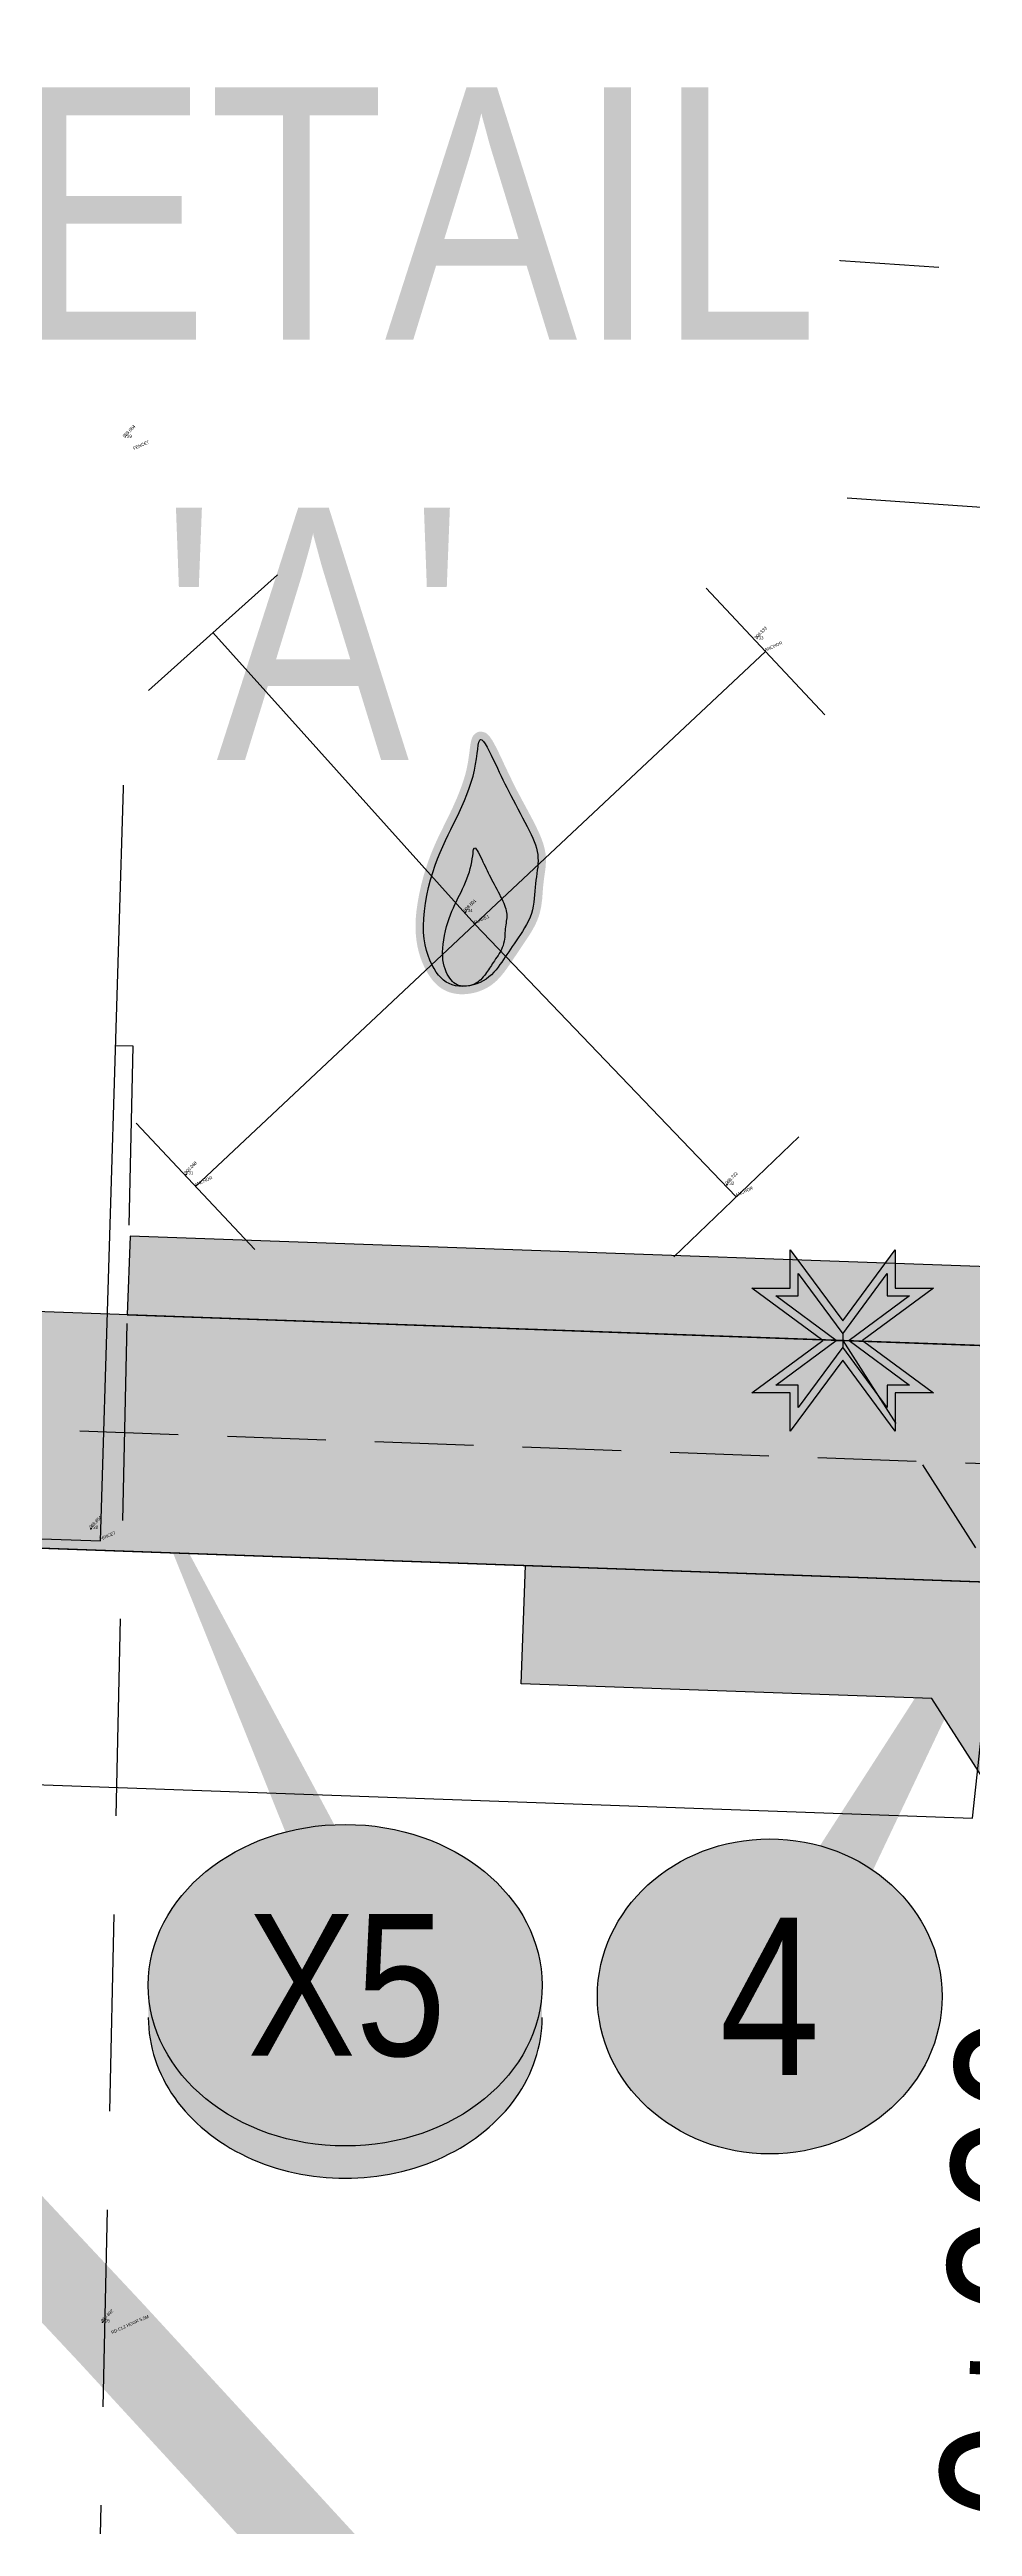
# Model space of a CAD drawing. Extents: x 337432 to 345408, y 5808486 to 5816348.
# Drawn here: x 337977.3 to 338035.8, y 5812172.7 to 5812329.9 of the extents above; entities that cross this region are included whole.
import ezdxf
from ezdxf.enums import TextEntityAlignment as Align

# ---------------------------------------------------------------- set-up
doc = ezdxf.new("R2010")
doc.units = 0
doc.header["$LTSCALE"] = 5
doc.header["$PDSIZE"] = 0.5
for name, pattern in [('foc-ACCESSROAD', [3.75, 2.5, -1.25]), ('foc-TIELINE', [1.875, 1.25, -0.625]), ('foc-TRAV', [1.875, 1.25, -0.625])]:
    doc.linetypes.add(name, pattern=pattern)
doc.layers.get('Defpoints').update_dxf_attribs({"color": 9})
for name, color, linetype in [('AS-FENCE', 48, 'foc-FENCE'), ('AS-ROADS', 254, 'Continuous'), ('AS-SYMBOL', 7, 'Continuous'), ('C-AR', 13, 'foc-ACCESSROAD'), ('C-RW', 13, 'Continuous'), ('C-WS', 13, 'foc-ACCESSROAD'), ('CHAINAGE', 201, 'foc-TIELINE'), ('DETAIL-T', 7, 'Continuous'), ('F-RW', 190, 'Continuous'), ('L-MON', 1, 'Continuous'), ('L-TITLEDB', 4, 'Continuous'), ('P-CROSSINGS', 250, 'Continuous'), ('P-ELEVATION', 7, 'Continuous'), ('P-IOP2', 10, 'Continuous'), ('P-IOP2-H', 21, 'Continuous'), ('P-LTO2', 14, 'Continuous'), ('P-PROPOSED', 10, 'Continuous'), ('P-PROPOSED-H', 21, 'Continuous'), ('P-TEMP-H2', 41, 'Continuous'), ('P-TEMP-H3', 41, 'Continuous'), ('P-TEMP_WORKSPACE2', 46, 'Continuous'), ('P-TEMP_WORKSPACE3', 46, 'Continuous'), ('P-TRAV', 4, 'foc-TRAV')]:
    doc.layers.add(name, color=color, linetype=linetype)
doc.layers.add('C-RW-T', color=13, linetype='Continuous', lineweight=9)
doc.layers.add('CHAINAGE-T', color=201, linetype='Continuous', lineweight=18)
for name, color, linetype, plot in [('Z-DESCRIPTION-1409-18', 21, 'Continuous', False), ('Z-ELEVATION-1409-18', 21, 'Continuous', False), ('Z-MSPOINT-1409-18', 21, 'Continuous', False), ('Z-POINTNUMBER-1409-18', 21, 'Continuous', False)]:
    doc.layers.add(name, color=color, linetype=linetype, plot=plot)
doc.styles.add('80', font='', dxfattribs={"height": 10})
doc.styles.add('80CG', font='', dxfattribs={"height": 10})
doc.styles.add('80L', font='', dxfattribs={"height": 10})
doc.styles.add('Crossing', font='', dxfattribs={"height": 10})
doc.styles.add('DESCRIPTION', font='', dxfattribs={"height": 2.5})
doc.styles.add('ELEVATION', font='', dxfattribs={"height": 2.5})
doc.styles.add('foc-LtypeFont', font='', dxfattribs={"height": 7.35})
doc.styles.add('POINTNUMBER', font='', dxfattribs={"height": 2.5})
doc.styles.get('80').set_extended_font_data('Arial Narrow')
doc.styles.get('80CG').set_extended_font_data('Arial Narrow')
doc.styles.get('80L').set_extended_font_data('Arial Narrow')
doc.styles.get('Crossing').set_extended_font_data('Arial Narrow')
doc.styles.get('DESCRIPTION').set_extended_font_data('Arial Narrow')
doc.styles.get('ELEVATION').set_extended_font_data('Arial Narrow')
doc.styles.get('foc-LtypeFont').set_extended_font_data('Arial Narrow')
doc.styles.get('POINTNUMBER').set_extended_font_data('Arial Narrow')
doc.linetypes.add('foc-FENCE', pattern='A,10,-1,["X",foc-LtypeFont,S=0.2,R=0,X=-0.625,Y=-0.75],-1.24', length=12.24)
doc.dimstyles.new('Compass 5 000', dxfattribs={"dimscale": 5, "dimtxt": 9, "dimasz": 2, "dimexe": 0.2, "dimexo": 0.0625, "dimgap": 0.5, "dimtad": 0, "dimtih": 1, "dimtoh": 1, "dimzin": 0, "dimdsep": 46, "dimtxsty": '80CG', "dimcen": 0.1, "dimse1": 1, "dimse2": 1, "dimclrd": 256, "dimclrt": 256, "dimaunit": 1, "dimadec": 4, "dimazin": 0, "dimtfac": 0.06, "dimtofl": 0, "dimtmove": 0, "dimatfit": 1, "dimfxl": 0.2, "dimtolj": 1, "dimtzin": 0, "dimlwd": -1, "dimarcsym": 0})

# ---------------------------------------------------------------- blocks, each defined once
blk = doc.blocks.new('*D171')
at = {"layer": 'C-RW-T', "transparency": 16777216}
for p, q in [((337963.76, 5812245.29), (337964.11, 5812255.28)), ((337962.5, 5812210.31), (337960.18, 5812145.72)), ((337960.18, 5812145.72), (337950.18, 5812145.72))]:
    blk.add_line(p, q, dxfattribs=at)
for points in [[(337962.09, 5812245.35), (337965.42, 5812245.23), (337963.4, 5812235.3)], [(337960.83, 5812210.37), (337964.17, 5812210.25), (337962.86, 5812220.31)]]:
    blk.add_solid(points, dxfattribs=at)
at = {"layer": 'Defpoints', "color": 0, "transparency": 16777216}
for p in [(337963.4, 5812235.3), (337997.21, 5812234.08), (337996.67, 5812219.09)]:
    blk.add_point(p, dxfattribs=at)
at = {"layer": 'C-RW-T', "transparency": 16777216, "insert": (337911.09, 5812145.72), "char_height": 10, "attachment_point": 5, "style": '80CG', "bg_fill": 3, "box_fill_scale": 1.1, "bg_fill_color": 256, "bg_fill_true_color": 13158600, "bg_fill_transparency": 0}
blk.add_mtext('\\A1;Enhance \\P15.00 P/L R/W\\PUnregistered \\PBy Compass', dxfattribs=at)
blk = doc.blocks.new('*U47')
at = {"color": 72}
blk.add_line((0.818, 0.735), (-0.818, -0.735), dxfattribs=at)
at = {"layer": 'AS-SYMBOL', "color": 72, "flags": 128}
blk.add_lwpolyline([(3.323, -3.7), (0, 0)], dxfattribs=at)
blk = doc.blocks.new('*U58')
at = {"color": 72}
blk.add_line((-0.753, 0.802), (0.753, -0.802), dxfattribs=at)
at = {"layer": 'AS-SYMBOL', "color": 72, "flags": 128}
blk.add_lwpolyline([(3.544, 3.327), (0, 0)], dxfattribs=at)
blk = doc.blocks.new('*U59')
at = {"color": 72}
blk.add_line((-0.794, -0.762), (0.794, 0.762), dxfattribs=at)
at = {"layer": 'AS-SYMBOL', "color": 72, "flags": 128}
blk.add_lwpolyline([(-3.319, 3.459), (0, 0)], dxfattribs=at)
blk = doc.blocks.new('*U60')
at = {"color": 72}
blk.add_line((0.752, -0.803), (-0.752, 0.803), dxfattribs=at)
at = {"layer": 'AS-SYMBOL', "color": 72, "flags": 128}
blk.add_lwpolyline([(-3.691, -3.459), (0, 0)], dxfattribs=at)
blk = doc.blocks.new('FLARE')
h = blk.add_hatch(color=255)
h.dxf.hatch_style = 1
h.paths.add_polyline_path([(0.163, 2.409, 0.114147), (0.125, 2.434), (0.109, 2.439, 0.261551), (0.012, 2.423), (0, 2.413, 0.131268), (-0.031, 2.371), (-0.04, 2.346, 0.041497), (-0.045, 2.33), (-0.053, 2.292, 0.015174), (-0.054, 2.286), (-0.061, 2.237, 0.004376), (-0.061, 2.236), (-0.068, 2.178), (-0.077, 2.114), (-0.087, 2.047), (-0.101, 1.977), (-0.118, 1.906), (-0.14, 1.833), (-0.165, 1.759), (-0.193, 1.684), (-0.223, 1.609), (-0.256, 1.534), (-0.289, 1.46), (-0.324, 1.388), (-0.358, 1.317), (-0.393, 1.247, 0.000505), (-0.393, 1.247), (-0.428, 1.176, 0.002398), (-0.428, 1.175), (-0.463, 1.104, 0.004177), (-0.464, 1.102), (-0.497, 1.029, 0.005735), (-0.498, 1.027), (-0.531, 0.951, 0.006994), (-0.532, 0.948), (-0.564, 0.869, 0.00791), (-0.565, 0.866), (-0.596, 0.781, 0.008323), (-0.597, 0.778), (-0.627, 0.688, 0.008095), (-0.628, 0.684), (-0.656, 0.59, 0.008067), (-0.656, 0.587), (-0.682, 0.489, 0.008387), (-0.682, 0.486), (-0.704, 0.386, 0.009056), (-0.705, 0.383), (-0.723, 0.283, 0.010123), (-0.724, 0.279), (-0.738, 0.181, 0.011689), (-0.739, 0.176), (-0.748, 0.081, 0.013925), (-0.748, 0.075), (-0.752, -0.017, 0.016488), (-0.752, -0.023), (-0.749, -0.11, 0.017255), (-0.749, -0.117), (-0.741, -0.198, 0.01735), (-0.74, -0.205), (-0.728, -0.28, 0.017311), (-0.726, -0.287), (-0.71, -0.357, 0.01715), (-0.708, -0.364), (-0.687, -0.429, 0.016886), (-0.685, -0.435), (-0.662, -0.495, 0.016546), (-0.659, -0.501), (-0.634, -0.556, 0.016164), (-0.631, -0.562), (-0.604, -0.611, 0.016329), (-0.6, -0.617), (-0.572, -0.661, 0.018828), (-0.568, -0.667), (-0.538, -0.707, 0.022087), (-0.533, -0.714), (-0.502, -0.748, 0.025345), (-0.495, -0.755), (-0.463, -0.785, 0.028234), (-0.454, -0.792), (-0.42, -0.817, 0.030298), (-0.409, -0.823), (-0.373, -0.843, 0.031129), (-0.362, -0.848), (-0.324, -0.864, 0.030544), (-0.312, -0.867), (-0.272, -0.878, 0.028465), (-0.26, -0.88), (-0.217, -0.887, 0.025311), (-0.207, -0.888), (-0.162, -0.89, 0.02283), (-0.153, -0.89), (-0.107, -0.887, 0.021226), (-0.099, -0.887), (-0.052, -0.88, 0.020401), (-0.044, -0.879), (0.002, -0.869, 0.020299), (0.01, -0.867), (0.055, -0.853, 0.020911), (0.063, -0.85), (0.106, -0.833, 0.022277), (0.114, -0.83), (0.154, -0.809, 0.023712), (0.163, -0.804), (0.2, -0.781, 0.022408), (0.207, -0.776), (0.242, -0.749, 0.01993), (0.248, -0.744), (0.28, -0.716, 0.017146), (0.285, -0.711), (0.314, -0.68, 0.014211), (0.318, -0.676), (0.345, -0.645, 0.011221), (0.348, -0.641), (0.374, -0.609, 0.008212), (0.376, -0.606), (0.4, -0.573, 0.005172), (0.402, -0.571), (0.425, -0.538, 0.002523), (0.425, -0.537), (0.448, -0.505, 0.001671), (0.448, -0.504), (0.47, -0.472, 0.001229), (0.471, -0.472), (0.492, -0.439, 0.00075), (0.493, -0.439), (0.514, -0.406, 0.00026), (0.515, -0.406), (0.537, -0.373), (0.56, -0.339), (0.583, -0.304), (0.608, -0.267), (0.634, -0.229, 0.001311), (0.634, -0.228), (0.661, -0.188, 0.003726), (0.662, -0.187), (0.689, -0.145, 0.006065), (0.691, -0.143), (0.717, -0.101, 0.008452), (0.719, -0.098), (0.744, -0.054, 0.010991), (0.746, -0.05), (0.77, -0.005, 0.013767), (0.772, 0), (0.793, 0.046, 0.016839), (0.795, 0.053), (0.813, 0.099, 0.019104), (0.815, 0.107), (0.829, 0.154, 0.016987), (0.83, 0.161), (0.841, 0.209, 0.013636), (0.842, 0.214), (0.849, 0.263, 0.010244), (0.85, 0.267), (0.855, 0.315, 0.006846), (0.856, 0.317), (0.86, 0.365, 0.003419), (0.86, 0.367), (0.863, 0.414), (0.867, 0.46), (0.871, 0.503), (0.876, 0.545), (0.881, 0.586), (0.887, 0.628, 0.001278), (0.887, 0.629), (0.893, 0.67, 0.004735), (0.893, 0.672), (0.898, 0.712, 0.008354), (0.899, 0.715), (0.902, 0.755, 0.012059), (0.902, 0.76), (0.904, 0.8, 0.015712), (0.904, 0.806), (0.903, 0.846, 0.018457), (0.903, 0.853), (0.899, 0.893, 0.018102), (0.898, 0.9), (0.891, 0.94, 0.016533), (0.89, 0.946), (0.88, 0.987, 0.014576), (0.878, 0.992), (0.866, 1.034, 0.012435), (0.864, 1.038), (0.849, 1.081, 0.010283), (0.847, 1.085), (0.829, 1.13, 0.00824), (0.828, 1.133), (0.807, 1.18, 0.00638), (0.806, 1.182), (0.782, 1.232, 0.004735), (0.781, 1.234), (0.755, 1.286, 0.003388), (0.755, 1.287), (0.727, 1.341, 0.002345), (0.726, 1.342), (0.697, 1.398, 0.001492), (0.696, 1.399), (0.666, 1.455, 0.000746), (0.666, 1.456), (0.635, 1.513), (0.604, 1.569), (0.575, 1.625), (0.546, 1.678), (0.52, 1.729), (0.495, 1.779), (0.471, 1.827), (0.448, 1.875), (0.425, 1.923), (0.401, 1.973), (0.377, 2.023), (0.353, 2.076, 0.000332), (0.353, 2.076), (0.327, 2.132, 0.001849), (0.326, 2.132), (0.3, 2.188, 0.0038), (0.299, 2.189), (0.273, 2.242, 0.006473), (0.272, 2.244), (0.246, 2.293, 0.010865), (0.244, 2.297), (0.22, 2.338, 0.019524), (0.215, 2.345), (0.193, 2.377, 0.041077), (0.183, 2.389)])
at = {"color": 48, "flags": 128}
for points in [[(0.109, -0.72), (0.069, -0.74), (0.026, -0.758), (-0.019, -0.771), (-0.065, -0.781), (-0.112, -0.788), (-0.158, -0.79), (-0.203, -0.788), (-0.246, -0.782), (-0.287, -0.771), (-0.325, -0.755), (-0.361, -0.735), (-0.395, -0.711), (-0.428, -0.681), (-0.458, -0.647), (-0.488, -0.608), (-0.516, -0.563), (-0.543, -0.514), (-0.569, -0.459), (-0.592, -0.399), (-0.612, -0.334), (-0.629, -0.264), (-0.642, -0.188), (-0.649, -0.107), (-0.652, -0.021), (-0.648, 0.071), (-0.639, 0.167), (-0.625, 0.265), (-0.607, 0.365), (-0.585, 0.464), (-0.56, 0.562), (-0.532, 0.656), (-0.502, 0.747), (-0.472, 0.831), (-0.439, 0.911), (-0.406, 0.987), (-0.373, 1.06), (-0.338, 1.132), (-0.304, 1.202), (-0.269, 1.273), (-0.233, 1.345), (-0.198, 1.418), (-0.164, 1.494), (-0.131, 1.57), (-0.1, 1.648), (-0.071, 1.725), (-0.045, 1.803), (-0.022, 1.88), (-0.003, 1.955), (0.011, 2.029), (0.022, 2.1), (0.031, 2.165), (0.038, 2.223), (0.045, 2.272), (0.053, 2.31), (0.063, 2.335), (0.075, 2.345), (0.091, 2.339), (0.111, 2.319), (0.133, 2.287), (0.158, 2.246), (0.183, 2.197), (0.21, 2.144), (0.236, 2.089), (0.262, 2.034), (0.287, 1.981), (0.311, 1.93), (0.334, 1.88), (0.358, 1.832), (0.381, 1.783), (0.406, 1.734), (0.431, 1.684), (0.458, 1.632), (0.486, 1.578), (0.516, 1.522), (0.547, 1.465), (0.578, 1.408), (0.608, 1.351), (0.638, 1.295), (0.666, 1.241), (0.692, 1.189), (0.715, 1.139), (0.736, 1.092), (0.755, 1.048), (0.77, 1.005), (0.783, 0.963), (0.792, 0.923), (0.799, 0.883), (0.803, 0.843), (0.804, 0.804), (0.803, 0.764), (0.799, 0.724), (0.794, 0.684), (0.788, 0.642), (0.782, 0.6), (0.776, 0.557), (0.771, 0.513), (0.767, 0.468), (0.764, 0.421), (0.76, 0.374), (0.756, 0.326), (0.75, 0.278), (0.743, 0.23), (0.733, 0.182), (0.719, 0.134), (0.702, 0.087), (0.681, 0.041), (0.658, -0.004), (0.632, -0.048), (0.606, -0.091), (0.579, -0.132), (0.552, -0.172), (0.525, -0.211), (0.5, -0.248), (0.477, -0.283), (0.454, -0.317), (0.431, -0.351), (0.409, -0.383), (0.388, -0.416), (0.366, -0.448), (0.343, -0.481), (0.32, -0.514), (0.296, -0.547), (0.27, -0.579), (0.242, -0.611), (0.213, -0.641), (0.181, -0.67), (0.147, -0.696)], [(0.018, -0.749), (-0.005, -0.76), (-0.029, -0.77), (-0.054, -0.778), (-0.08, -0.783), (-0.106, -0.787), (-0.132, -0.788), (-0.157, -0.787), (-0.181, -0.783), (-0.204, -0.777), (-0.225, -0.769), (-0.246, -0.758), (-0.265, -0.744), (-0.283, -0.727), (-0.3, -0.708), (-0.317, -0.686), (-0.332, -0.661), (-0.348, -0.633), (-0.362, -0.603), (-0.375, -0.569), (-0.386, -0.533), (-0.396, -0.493), (-0.403, -0.451), (-0.407, -0.406), (-0.408, -0.357), (-0.406, -0.306), (-0.401, -0.252), (-0.394, -0.197), (-0.383, -0.142), (-0.371, -0.086), (-0.357, -0.031), (-0.341, 0.022), (-0.325, 0.072), (-0.308, 0.12), (-0.29, 0.165), (-0.271, 0.207), (-0.252, 0.248), (-0.233, 0.288), (-0.213, 0.328), (-0.194, 0.367), (-0.174, 0.407), (-0.155, 0.449), (-0.135, 0.491), (-0.117, 0.534), (-0.099, 0.577), (-0.083, 0.62), (-0.068, 0.664), (-0.056, 0.707), (-0.045, 0.749), (-0.037, 0.791), (-0.031, 0.83), (-0.026, 0.867), (-0.022, 0.899), (-0.018, 0.927), (-0.014, 0.948), (-0.008, 0.962), (-0.001, 0.968), (0.008, 0.964), (0.019, 0.953), (0.031, 0.935), (0.045, 0.912), (0.059, 0.885), (0.074, 0.855), (0.089, 0.824), (0.103, 0.793), (0.117, 0.764), (0.131, 0.735), (0.144, 0.707), (0.157, 0.68), (0.17, 0.653), (0.184, 0.625), (0.198, 0.597), (0.213, 0.568), (0.229, 0.538), (0.246, 0.507), (0.263, 0.475), (0.28, 0.443), (0.297, 0.411), (0.314, 0.38), (0.329, 0.349), (0.344, 0.32), (0.357, 0.292), (0.369, 0.266), (0.379, 0.241), (0.388, 0.217), (0.395, 0.194), (0.4, 0.171), (0.404, 0.149), (0.406, 0.126), (0.407, 0.104), (0.406, 0.082), (0.404, 0.06), (0.401, 0.037), (0.398, 0.014), (0.395, -0.009), (0.391, -0.034), (0.388, -0.058), (0.386, -0.084), (0.384, -0.11), (0.382, -0.136), (0.38, -0.163), (0.377, -0.19), (0.373, -0.217), (0.367, -0.244), (0.359, -0.271), (0.349, -0.297), (0.338, -0.323), (0.325, -0.348), (0.311, -0.373), (0.296, -0.397), (0.281, -0.42), (0.265, -0.442), (0.251, -0.464), (0.237, -0.484), (0.223, -0.504), (0.211, -0.523), (0.198, -0.542), (0.186, -0.56), (0.174, -0.579), (0.161, -0.597), (0.149, -0.615), (0.136, -0.633), (0.122, -0.652), (0.108, -0.67), (0.092, -0.688), (0.076, -0.705), (0.058, -0.721), (0.039, -0.736)]]:
    blk.add_lwpolyline(points, close=True, dxfattribs=at)
blk = doc.blocks.new('xing2')
h = blk.add_hatch(color=50)
h.dxf.hatch_style = 1
edge = h.paths.add_edge_path()
edge.add_ellipse((0, 0), major_axis=(-12.5, 0), ratio=0.816297, start_angle=0, end_angle=360)
h = blk.add_hatch(color=250)
h.dxf.hatch_style = 1
edge = h.paths.add_edge_path()
edge.add_ellipse((0, -2.05), major_axis=(-12.5, 0), ratio=0.816297, start_angle=0, end_angle=180)
edge.add_line((12.5, -2.05), (12.5, 0))
edge.add_ellipse((0, 0), major_axis=(-12.5, 0), ratio=0.816297, start_angle=0, end_angle=180, ccw=False)
edge.add_line((-12.5, 0), (-12.5, -2.05))
at = {"color": 250}
blk.add_ellipse((0, 0), major_axis=(-12.5, 0), ratio=0.816297, dxfattribs=at)
blk.add_ellipse((0, -2.05), major_axis=(-12.5, 0), ratio=0.816297, start_param=0, end_param=3.141593, dxfattribs=at)
at = {"color": 250, "style": 'Crossing'}
blk.add_attdef('CROSSING', text='', height=9, dxfattribs=at).set_placement((0.09, 0.02), align=Align.MIDDLE_CENTER)
at = {"color": 250, "style": 'Crossing', "flags": 1}
for tag, p in [('OWNER', (0.09, -12.49)), ('DESCRIPTION', (0.09, -25.77)), ('LOCATION', (0.09, -39.3)), ('DWG_REF', (0.09, -52.84))]:
    blk.add_attdef(tag, text='', height=9, dxfattribs=at).set_placement(p, align=Align.MIDDLE_CENTER)
blk = doc.blocks.new('TEMP')
h = blk.add_hatch(color=255)
h.dxf.hatch_style = 1
h.paths.add_polyline_path([(0, 0.251), (-0.666, 1.152), (-0.666, 0.666), (-1.152, 0.666), (-0.251, 0), (-1.152, -0.666), (-0.666, -0.666), (-0.666, -1.152), (0, -0.251), (0.666, -1.152), (0.666, -0.666), (1.152, -0.666), (0.251, 0), (1.152, 0.666), (0.666, 0.666), (0.666, 1.152)])
h.paths.add_polyline_path([(0.566, 0.849), (0.566, 0.566), (0.849, 0.566), (0.083, 0), (0.849, -0.566), (0.566, -0.566), (0.566, -0.849), (0, -0.083), (-0.566, -0.849), (-0.566, -0.566), (-0.849, -0.566), (-0.083, 0), (-0.849, 0.566), (-0.566, 0.566), (-0.566, 0.849), (0, 0.083)], flags=16)
h = blk.add_hatch(color=1)
h.dxf.hatch_style = 1
h.paths.add_polyline_path([(0, 0.083), (-0.566, 0.849), (-0.566, 0.566), (-0.849, 0.566), (-0.083, 0), (-0.849, -0.566), (-0.566, -0.566), (-0.566, -0.849), (0, -0.083), (0.566, -0.849), (0.566, -0.566), (0.849, -0.566), (0.083, 0), (0.849, 0.566), (0.566, 0.566), (0.566, 0.849)])
at = {"color": 1}
for p, q in [((-0.083, 0), (0.083, 0)), ((0, 0.083), (0, -0.083))]:
    blk.add_line(p, q, dxfattribs=at)
at = {"color": 255, "flags": 128}
blk.add_lwpolyline([(-0.251, 0), (-1.152, 0.666), (-0.666, 0.666), (-0.666, 1.152), (0, 0.251), (0.666, 1.152), (0.666, 0.666), (1.152, 0.666), (0.251, 0), (1.152, -0.666), (0.666, -0.666), (0.666, -1.152), (0, -0.251), (-0.666, -1.152), (-0.666, -0.666), (-1.152, -0.666)], close=True, dxfattribs=at)
at = {"color": 1, "flags": 128}
blk.add_lwpolyline([(-0.083, 0), (-0.849, 0.566), (-0.566, 0.566), (-0.566, 0.849), (0, 0.083), (0.566, 0.849), (0.566, 0.566), (0.849, 0.566), (0.083, 0), (0.849, -0.566), (0.566, -0.566), (0.566, -0.849), (0, -0.083), (-0.566, -0.849), (-0.566, -0.566), (-0.849, -0.566)], close=True, dxfattribs=at)
blk = doc.blocks.new('*U274')
at = {"layer": 'P-ELEVATION'}
h = blk.add_hatch(color=111, dxfattribs=at)
h.dxf.hatch_style = 1
edge = h.paths.add_edge_path()
edge.add_ellipse((0, 0), major_axis=(-10.94, 0), ratio=0.913794, start_angle=0, end_angle=360)
at = {"layer": 'P-ELEVATION', "color": 7, "flags": 128}
blk.add_lwpolyline([(0, 0, 5, 0, 0), (18.68, 33.62, 0, 0, 0)], format="xyseb", dxfattribs=at)
at = {"layer": 'P-ELEVATION', "color": 7}
blk.add_ellipse((0, 0), major_axis=(-10.94, 0), ratio=0.913794, dxfattribs=at)
at = {"layer": 'P-ELEVATION', "style": '80'}
blk.add_attdef('BEND', text='', height=10, dxfattribs=at).set_placement((0, 0), align=Align.MIDDLE_CENTER)

msp = doc.modelspace()

# ---------------------------------------------------------------- hatches: boundary and pattern name
at = {"layer": 'P-IOP2-H'}
h = msp.add_hatch(color=256, dxfattribs=at)
h.dxf.hatch_style = 1
h.paths.add_polyline_path([(338055.694, 5812231.983), (338084.334, 5812230.954), (338129.976, 5812260.209), (338130.529, 5812276.403), (338125.537, 5812275.177), (338080.188, 5812246.109), (337903.84, 5812252.442), (337904.137, 5812237.425)])
at = {"layer": 'P-PROPOSED-H'}
h = msp.add_hatch(color=256, dxfattribs=at)
h.dxf.hatch_style = 1
h.paths.add_polyline_path([(338081.244, 5812007.11), (338086.943, 5812183.231), (338055.694, 5812231.983), (338084.334, 5812230.954), (338131.533, 5812261.208), (338171.68, 5812271.07), (338217.518, 5812266.314), (338219.066, 5812281.23), (338170.634, 5812286.256), (338125.537, 5812275.177), (338080.188, 5812246.109), (337903.84, 5812252.442), (337904.137, 5812237.425), (338037.462, 5812232.637), (338071.803, 5812179.061), (338066.255, 5812007.581)])
at = {"layer": 'P-TEMP-H2'}
h = msp.add_hatch(color=256, dxfattribs=at)
h.dxf.hatch_style = 1
h.paths.add_polyline_path([(337982.215, 5812249.628), (338058.012, 5812246.906), (338058.192, 5812251.901), (337982.394, 5812254.623)])
at = {"layer": 'P-TEMP-H3'}
h = msp.add_hatch(color=256, dxfattribs=at)
h.dxf.hatch_style = 1
h.paths.add_polyline_path([(338061.685, 5812098.244), (338064.233, 5812176.976), (338033.268, 5812225.285), (338007.218, 5812226.22), (338007.487, 5812233.714), (338037.462, 5812232.637), (338071.803, 5812179.061), (338069.179, 5812098.002)])

# ---------------------------------------------------------------- linework, layer by layer
at = {"layer": 'AS-FENCE', "flags": 128}
msp.add_lwpolyline([(337961.361, 5812306.836), (337957.97, 5812290.006), (337948.331, 5812264.675), (337943.123, 5812236.555), (337980.503, 5812235.285), (337982.638, 5812304.495)], dxfattribs=at)
at = {"layer": 'AS-ROADS', "const_width": 5.5, "flags": 128}
msp.add_lwpolyline([(337717.921, 5812308.674), (337751.929, 5812309.223), (337760.897, 5812305.252), (337779.041, 5812291.503), (337792.48, 5812272.664), (337810.963, 5812262.434), (337882.939, 5812259.822), (337900.787, 5812256.105), (337925.472, 5812242.489), (337949.648, 5812218.69), (337981.245, 5812184.953), (338015.731, 5812147.458), (338034.261, 5812124.62), (338042.316, 5812101.147), (338042.753, 5812081.994), (338042.856, 5812051.657), (338043.287, 5812016.008), (338042.124, 5811997.349)], dxfattribs=at)
at = {"layer": 'C-AR', "flags": 128}
for points in [[(338330.82, 5812264.364), (338333.803, 5812333.476), (338105.39, 5812340.146), (338051.088, 5812314.868), (337910.599, 5812324.595)], [(338315.834, 5812265.011), (338318.161, 5812318.927), (338108.501, 5812325.048), (338053.911, 5812299.637), (337910.053, 5812309.596)]]:
    msp.add_lwpolyline(points, dxfattribs=at)
at = {"layer": 'C-RW', "flags": 128}
msp.add_lwpolyline([(338037.462, 5812232.637), (337904.137, 5812237.425), (337904.434, 5812222.404), (338035.844, 5812217.686)], close=True, dxfattribs=at)
at = {"layer": 'C-WS', "flags": 128}
msp.add_lwpolyline([(337872.3, 5812268.745), (337869.534, 5812159.228), (337980.17, 5812156.81), (337982.59, 5812266.672)], close=True, dxfattribs=at)
at = {"layer": 'CHAINAGE'}
msp.add_lwpolyline([(338041.655, 5812239.99), (337903.571, 5812244.948)], dxfattribs=at)
at = {"layer": 'F-RW', "flags": 128}
msp.add_lwpolyline([(337730.941, 5812101.632), (337909.097, 5812096.746), (337965.665, 5812150.319), (337934.764, 5812232.863), (337933.435, 5812268.068), (337945.397, 5812307.093), (337975.708, 5812328.356), (337984.322, 5812316.077), (337958.229, 5812297.771), (337948.52, 5812266.098), (337949.662, 5812235.852), (337983.199, 5812146.265), (337914.898, 5812081.582), (337730.415, 5812086.641)], dxfattribs=at)
at = {"layer": 'L-TITLEDB', "flags": 128}
for points in [[(337727.597, 5812018.231), (338121.893, 5812005.832), (338128.922, 5812229.353), (337899.314, 5812237.598), (337902.44, 5812321.85), (337898.335, 5812321.995), (337901.688, 5812416.326), (337741.697, 5812421.011)], [(338128.922, 5812229.353), (338135.047, 5812408.703), (337901.688, 5812416.326), (337898.335, 5812321.995), (337902.44, 5812321.85), (337899.314, 5812237.598)]]:
    msp.add_lwpolyline(points, close=True, dxfattribs=at)
at = {"layer": 'P-IOP2'}
msp.add_lwpolyline([(338055.694, 5812231.983), (338084.334, 5812230.954), (338129.976, 5812260.209), (338130.529, 5812276.403), (338125.537, 5812275.177), (338080.188, 5812246.109), (337903.84, 5812252.442), (337904.137, 5812237.425), (338055.694, 5812231.983)], close=True, dxfattribs=at)
at = {"layer": 'P-LTO2'}
msp.add_lwpolyline([(338055.694, 5812231.983), (338084.334, 5812230.954), (338129.976, 5812260.209), (338130.529, 5812276.403), (338125.537, 5812275.177), (338080.188, 5812246.109), (337903.84, 5812252.442), (337904.137, 5812237.425), (338055.694, 5812231.983)], close=True, dxfattribs=at)
at = {"layer": 'P-TEMP_WORKSPACE2', "flags": 128}
msp.add_lwpolyline([(337982.215, 5812249.628), (338058.012, 5812246.906), (338058.192, 5812251.901), (337982.394, 5812254.623)], close=True, dxfattribs=at)
at = {"layer": 'P-TEMP_WORKSPACE3', "flags": 128}
msp.add_lwpolyline([(338061.685, 5812098.244), (338064.233, 5812176.976), (338033.268, 5812225.285), (338007.218, 5812226.22), (338007.487, 5812233.714), (338037.462, 5812232.637), (338071.803, 5812179.061), (338069.179, 5812098.002)], close=True, dxfattribs=at)
at = {"layer": 'P-TRAV', "flags": 128}
msp.add_lwpolyline([(338027.616, 5812247.997), (338037.462, 5812232.637)], dxfattribs=at)
at = {"layer": 'Z-MSPOINT-1409-18'}
for p in [(337982.04, 5812305.269, 909.493), (337987.049, 5812293.682, 909.414), (338022.128, 5812292.479, 908.942), (338003.67, 5812275.179, 909.01), (337985.947, 5812258.538, 909.477), (338020.27, 5812257.88, 909.131), (337979.905, 5812236.043, 910.264), (337980.647, 5812185.7, 911.302)]:
    msp.add_point(p, dxfattribs=at)

# ---------------------------------------------------------------- block references
at = {"layer": 'AS-SYMBOL', "xscale": 5.000000000000043, "yscale": 5.000000000000043, "zscale": 5.000000000000043}
msp.add_blockref('*U59', (338020.859, 5812257.117), dxfattribs=at)
at = {"layer": 'L-MON', "color": 5, "xscale": 4.998911300000001, "yscale": 4.998911300000001, "zscale": 4.998911300000001}
msp.add_blockref('TEMP', (338027.616, 5812247.997), dxfattribs=at)

# ---------------------------------------------------------------- texts
at = {"layer": 'Z-DESCRIPTION-1409-18', "style": 'DESCRIPTION'}
for s, height, p in [('FENCE7', 0.2, (337982.638, 5812304.495)), ('ANCHOR', 0.2, (337987.646, 5812292.911)), ('ANCHOR', 0.2, (338022.717, 5812291.708)), ('FLARE1', 0.2, (338004.263, 5812274.412)), ('ANCHOR', 0.2, (337986.544, 5812257.775)), ('ANCHOR', 0.2, (338020.859, 5812257.117)), ('FENCE7', 0.2, (337980.503, 5812235.285)), ('RD-CL2 HGGR 5.5M', 0.19996, (337981.245, 5812184.953))]:
    msp.add_text(s, height=height, rotation=24, dxfattribs=at).set_placement(p)
at = {"layer": 'Z-ELEVATION-1409-18', "style": 'ELEVATION'}
for s, p in [('909.084', (337982.04, 5812305.269)), ('909.005', (337987.049, 5812293.682)), ('908.533', (338022.128, 5812292.479)), ('908.601', (338003.67, 5812275.179)), ('909.068', (337985.947, 5812258.538)), ('908.722', (338020.27, 5812257.88)), ('909.854', (337979.905, 5812236.043)), ('910.892', (337980.647, 5812185.7))]:
    msp.add_text(s, height=0.2, rotation=44.99999, dxfattribs=at).set_placement(p)
at = {"layer": 'Z-POINTNUMBER-1409-18', "style": 'POINTNUMBER'}
for s, p in [('729', (337982.04, 5812305.269)), ('730', (337987.049, 5812293.682)), ('733', (338022.128, 5812292.479)), ('734', (338003.67, 5812275.179)), ('731', (337985.947, 5812258.538)), ('732', (338020.27, 5812257.88)), ('728', (337979.905, 5812236.043)), ('705', (337980.647, 5812185.7))]:
    msp.add_text(s, height=0.2, dxfattribs=at).set_placement(p)

# ---------------------------------------------------------------- next in the draw order: texts
at = {"layer": 'CHAINAGE-T', "insert": (338034.302, 5812189.256), "char_height": 9.9978, "width": 31.75066, "attachment_point": 2, "rotation": 87.94345, "style": '80L', "bg_fill": 2}
msp.add_mtext('0+000', dxfattribs=at)

# ---------------------------------------------------------------- next in the draw order: linework, layer by layer
at = {"layer": 'P-PROPOSED'}
msp.add_lwpolyline([(338081.244, 5812007.11), (338086.943, 5812183.231), (338055.694, 5812231.983), (338084.334, 5812230.954), (338131.533, 5812261.208), (338171.68, 5812271.07), (338217.518, 5812266.314), (338219.066, 5812281.23), (338170.634, 5812286.256), (338125.537, 5812275.177), (338080.188, 5812246.109), (337903.84, 5812252.442), (337904.137, 5812237.425), (338037.462, 5812232.637), (338071.803, 5812179.061), (338066.255, 5812007.581)], close=True, dxfattribs=at)

# ---------------------------------------------------------------- next in the draw order: block references
at = {"xscale": 0.99978226, "yscale": 0.99978226, "zscale": 0.99978226}
msp.add_blockref('*U274', (338022.984, 5812206.379), dxfattribs=at).add_auto_attribs({'BEND': '4'})

# ---------------------------------------------------------------- next in the draw order: texts
at = {"layer": 'DETAIL-T', "color": 3, "insert": (337993.988, 5812319.51), "char_height": 16, "width": 63.63613, "attachment_point": 5, "style": '80CG', "bg_fill": 3, "box_fill_scale": 1.1, "bg_fill_color": 256, "bg_fill_transparency": 0}
msp.add_mtext("SEE\\PDETAIL\\P'A'", dxfattribs=at)

# ---------------------------------------------------------------- next in the draw order: dimensions: what is measured, and where the dimension line sits
at = {"layer": 'C-RW-T', "color": 5}
dim = msp.add_linear_dim(base=(337963.397, 5812235.297), p1=(337996.673, 5812219.092), p2=(337997.212, 5812234.083), angle=87.94345, text='Enhance \\P15.00 P/L R/W\\PUnregistered \\PBy Compass', dimstyle='Compass 5 000', override={"dimtfill": 1}, dxfattribs=at)
dim.commit()
dim.dimension.update_dxf_attribs({"geometry": '*D171', "text_midpoint": (337911.094, 5812145.719), "dimtype": 161})

# ---------------------------------------------------------------- next in the draw order: linework, layer by layer
at = {"layer": 'P-CROSSINGS', "flags": 128}
msp.add_lwpolyline([(337982.049, 5812242.13, 0, 3.998, 0), (337997.64, 5812208.764, 1.999, 1.999, 0)], format="xyseb", dxfattribs=at)

# ---------------------------------------------------------------- next in the draw order: block references
at = {"layer": 'AS-SYMBOL'}
for name, p, xscale, yscale, zscale in [('*U47', (337987.646, 5812292.911), 5.000000000000043, 5.000000000000043, 5.000000000000043), ('*U60', (338022.717, 5812291.708), 5.000000000000043, 5.000000000000043, 5.000000000000043), ('FLARE', (338004.263, 5812274.412), 4.998875000000043, 4.998875000000043, 4.998875000000043), ('*U58', (337986.544, 5812257.775), 5.000000000000043, 5.000000000000043, 5.000000000000043)]:
    msp.add_blockref(name, p, dxfattribs=dict(at, xscale=xscale, yscale=yscale, zscale=zscale))
at = {"layer": 'P-CROSSINGS', "xscale": 0.9996571799999981, "yscale": 0.9996571799999981, "zscale": 0.9996571799999981}
msp.add_blockref('xing2', (337996.043, 5812207.087), dxfattribs=at).add_auto_attribs({'CROSSING': 'X5'})

doc.saveas('drawing.dxf')
